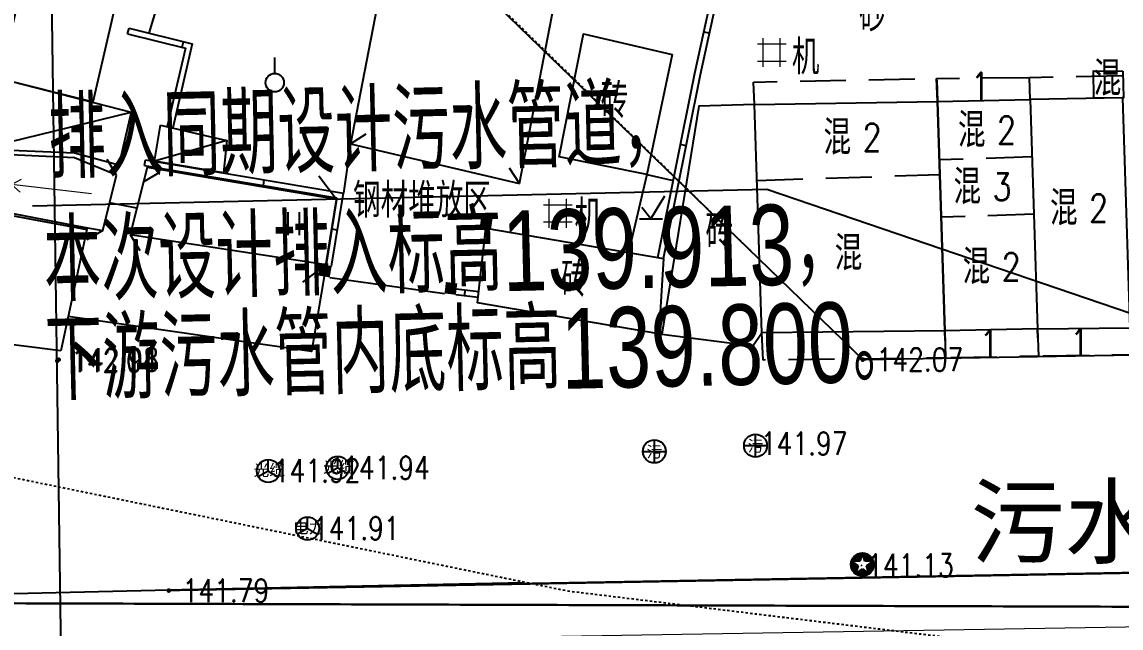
# Model space of a CAD drawing. Extents: x 529262 to 576451, y 2694391 to 2717535.
# Drawn here: x 564740.41 to 564788.22, y 2709668.8 to 2709695.16 of the extents above; entities that cross this region are included whole.
import ezdxf
from ezdxf.enums import TextEntityAlignment as Align
from ezdxf.xclip import XClip

# ---------------------------------------------------------------- set-up
doc = ezdxf.new("R2010")
doc.units = 0
doc.header["$XCLIPFRAME"] = 0
doc.linetypes.add('DASH', pattern=[0.35, 0.25, -0.1])
doc.linetypes.add('X5', pattern=[3, 2, -1])
for name, color, linetype in [('a红线图', 1, 'Continuous'), ('COMPONENT', 8, 'Continuous'), ('DLSS', 4, 'Continuous'), ('DMTZ', 8, 'Continuous'), ('GCD', 8, 'Continuous'), ('GXYZ', 8, 'Continuous'), ('JMD', 8, 'Continuous'), ('PP-COM', 7, 'Continuous'), ('RD-中线', 40, 'Continuous'), ('RD-红线', 7, 'Continuous'), ('ZBTZ', 8, 'Continuous'), ('ZJ', 7, 'Continuous'), ('新建水沟', 7, 'Continuous'), ('纵断_分栏文字', 7, 'Continuous')]:
    doc.layers.add(name, color=color, linetype=linetype)
doc.layers.add('SXSS', color=5, linetype='Continuous', lineweight=0)
doc.layers.add('现状管道深度（物探资料）', color=2, linetype='Continuous', plot=False)
doc.styles.add('HZ', font='rs.shx', dxfattribs={"width": 0.8, "bigfont": 'hztxt.shx'})
doc.styles.add('SMEDI', font='smsim.shx', dxfattribs={"width": 0.75, "height": 3.5, "bigfont": 'smfs.shx'})
doc.styles.get("Standard").update_dxf_attribs({"font": '', "height": 2.5, "bigfont": 'smfs.shx'})
doc.styles.add('宋体', font='', dxfattribs={"width": 0.75})
doc.styles.get('Standard').set_extended_font_data('FangSong_GB2312')
doc.styles.get('宋体').set_extended_font_data('SimSun')
doc.linetypes.add('10422', pattern='A,0.75,[150,AAA.SHX,S=0.5,R=0,X=0,Y=0.5],1.5,[177,AAA.SHX,S=1,R=0,X=0,Y=0.4],0.75', length=3)
doc.linetypes.add('1161', pattern='A,0,[149,AAA.SHX,S=0.15,R=0,X=0,Y=0],-1.6', length=1.6)

# ---------------------------------------------------------------- blocks, each defined once
blk = doc.blocks.new('A$C19FD0107')
at = {"layer": 'RD-中线', "color": 8, "linetype": 'Continuous', "flags": 128}
blk.add_lwpolyline([(-6304.349, 15846.456), (-6276.374, 15793.412, -0.118286), (-6262.53, 15739.157), (-6247.438, 14688.772)], format="xyb", dxfattribs=at)
at = {"layer": 'RD-红线', "color": 8, "linetype": 'Continuous'}
blk.add_lwpolyline([(-6246.427, 15314.499), (-6220.993, 15289.862, 0.41513)], format="xyb", dxfattribs=at)
at = {"layer": 'RD-红线', "color": 8, "linetype": 'Continuous', "flags": 128}
blk.add_lwpolyline([(-5851.79, 15296.321), (-6220.866, 15289.865), (-6220.993, 15289.862)], dxfattribs=at)
blk = doc.blocks.new('GC200')
at = {"linetype": 'Continuous', "const_width": 0.2, "flags": 128}
blk.add_lwpolyline([(-0.1, 0, 1), (0.1, 0, 1)], format="xyb", close=True, dxfattribs=at)
blk = doc.blocks.new('gc146')
for p, q in [((-0.75, -1.25), (-0.75, 1.25)), ((0.75, -1.25), (0.75, 1.25)), ((-1.25, 0.75), (1.25, 0.75)), ((-1.25, -0.75), (1.25, -0.75))]:
    blk.add_line(p, q)
blk = doc.blocks.new('gc002')
at = {"color": 8, "const_width": 1}
blk.add_lwpolyline([(-0.5, 0), (0.5, 0)], dxfattribs=at)
blk = doc.blocks.new('gc125')
at = {"color": 8}
blk.add_line((0, 0.8), (0, 2.2), dxfattribs=at)
blk.add_circle((0, 0), 0.8, dxfattribs=at)
blk = doc.blocks.new('gc123')
at = {"color": 8}
for p, q in [((0, 0), (1.2, 2)), ((0, 0), (-0.8, 1)), ((-1, 0), (1, 0))]:
    blk.add_line(p, q, dxfattribs=at)
blk = doc.blocks.new('gc121')
at = {"color": 8}
for p, q in [((-0.5, -1), (-0.5, 1)), ((0.5, -1), (0.5, 1))]:
    blk.add_line(p, q, dxfattribs=at)
blk = doc.blocks.new('gc086')
at = {"color": 8}
for p, q in [((0, 0), (7, 0)), ((7, 0), (6.181, 0.574)), ((7, 0), (6.181, -0.574))]:
    blk.add_line(p, q, dxfattribs=at)
blk = doc.blocks.new('gcbj0102')
for p, q in [((0, -1), (0, 1)), ((-1, 0), (1, 0))]:
    blk.add_line(p, q)
blk.add_circle((0, 0), 1)
blk = doc.blocks.new('gcbj0107')
for q in [(0, 1), (-0.866, -0.5), (0.866, -0.5)]:
    blk.add_line((0, 0), q)
blk.add_circle((0, 0), 1)
blk = doc.blocks.new('*U12')
at = {"linetype": 'Continuous'}
for points in [[(-1.139, -0.071), (-0.868, -0.755), (-1.127, 0.086)], [(-1.127, 0.086), (-0.727, -0.88), (-1.09, 0.239)], [(-0.727, -0.88), (-1.127, 0.086), (-0.868, -0.755)], [(-0.364, 0.238), (-0.546, 0.843), (-1.09, 0.239)], [(-0.727, 0.738), (-1.09, 0.239), (-0.546, 0.843)], [(-1.09, 0.239), (-0.727, 0.738), (-1.005, 0.429)], [(-0.503, -0.189), (-1.09, 0.239), (-0.727, -0.88)], [(-0.882, 0.599), (-1.005, 0.429), (-0.727, 0.738)], [(-0.546, 0.843), (-0.364, 0.238), (-0.347, 0.907)], [(-0.139, 0.929), (-0.347, 0.907), (-0.364, 0.238)], [(-0.139, 0.929), (0.085, 0.238), (0.069, 0.907)], [(0.812, 0.238), (0.069, 0.907), (0.085, 0.238)], [(0.069, 0.907), (0.812, 0.238), (0.268, 0.842)], [(0.224, -0.189), (0.448, -0.88), (0.812, 0.238)], [(0.727, 0.429), (0.268, 0.842), (0.812, 0.238)], [(0.268, 0.842), (0.727, 0.429), (0.449, 0.738)], [(0.59, -0.756), (0.812, 0.238), (0.448, -0.88)], [(0.604, 0.598), (0.449, 0.738), (0.727, 0.429)], [(0.812, 0.238), (0.59, -0.756), (0.849, 0.085)], [(0.705, -0.607), (0.849, 0.085), (0.59, -0.756)], [(0.849, 0.085), (0.705, -0.607), (0.861, -0.071)], [(-0.868, -0.755), (-1.139, -0.071), (-0.984, -0.607)], [(-1.122, -0.258), (-0.984, -0.607), (-1.139, -0.071)], [(-0.984, -0.607), (-1.122, -0.258), (-1.069, -0.439)], [(-0.727, -0.88), (-0.546, -0.984), (-0.139, -0.453)], [(-0.348, -1.049), (-0.139, -0.453), (-0.546, -0.984)], [(-0.139, -0.453), (-0.348, -1.049), (0.448, -0.88)], [(-0.14, -1.071), (0.448, -0.88), (-0.348, -1.049)], [(0.448, -0.88), (-0.14, -1.071), (0.267, -0.985)], [(0.79, -0.439), (0.861, -0.071), (0.705, -0.607)], [(0.861, -0.071), (0.79, -0.439), (0.843, -0.258)], [(0.068, -1.049), (0.267, -0.985), (-0.14, -1.071)]]:
    blk.add_solid(points, dxfattribs=at)
blk = doc.blocks.new('gcbj0112')
at = {"linetype": 'Continuous'}
for p, q in [((-1.09, 0.239), (-0.503, -0.189)), ((-0.364, 0.238), (-1.09, 0.239)), ((-0.139, 0.929), (-0.364, 0.238)), ((0.085, 0.238), (-0.139, 0.929)), ((0.812, 0.238), (0.085, 0.238)), ((0.224, -0.189), (0.812, 0.238)), ((-0.503, -0.189), (-0.727, -0.88)), ((-0.727, -0.88), (-0.139, -0.453)), ((-0.139, -0.453), (0.448, -0.88)), ((0.448, -0.88), (0.224, -0.189))]:
    blk.add_line(p, q, dxfattribs=at)
blk.add_circle((-0.139, -0.071), 1, dxfattribs=at)
for p in [(-1.09, 0.239), (-0.139, 0.929), (0.812, 0.238), (-0.727, -0.88), (0.448, -0.88)]:
    blk.add_point(p, dxfattribs=at)
blk.add_blockref('*U12', (0, 0), dxfattribs=at)

msp = doc.modelspace()

# ---------------------------------------------------------------- linework, layer by layer
at = {"layer": 'a红线图', "color": 8, "linetype": 'DASH', "lineweight": 0, "ltscale": 0.1}
msp.add_lwpolyline([(564857.192, 2709990.133), (564856.518, 2709935.292), (564858.035, 2709895.431), (564839.751, 2709861.256), (564770.519, 2709844.179), (564752.83, 2709825.92), (564751.564, 2709705.229), (564777, 2709680.465)], dxfattribs=at)
msp.add_lwpolyline([(564857.192, 2709990.133), (564856.518, 2709935.292), (564858.035, 2709895.431), (564839.751, 2709861.256), (564770.519, 2709844.179), (564752.83, 2709825.92), (564751.564, 2709705.229), (564777, 2709680.465)], dxfattribs=at)
at = {"layer": 'a红线图', "color": 8, "linetype": 'Continuous', "lineweight": 0, "flags": 128}
msp.add_lwpolyline([(564727.349, 2709667.84), (566620.304, 2709699.43)], dxfattribs=at)
msp.add_lwpolyline([(564727.349, 2709667.84), (566620.304, 2709699.43)], dxfattribs=at)
at = {"layer": 'DLSS', "linetype": 'Continuous'}
for p, q in [((564744.526, 2709688.5), (564744.114, 2709689.186)), ((564744.526, 2709688.5), (564744.114, 2709689.186)), ((564743.924, 2709686.094), (564744.526, 2709688.5)), ((564743.924, 2709686.094), (564744.526, 2709688.5)), ((564745.699, 2709688.207), (564746.385, 2709688.619)), ((564745.699, 2709688.207), (564746.385, 2709688.619)), ((564754.097, 2709687.437), (564753.325, 2709688.459)), ((564754.097, 2709687.437), (564753.325, 2709688.459)), ((564745.699, 2709688.207), (564745.126, 2709685.916)), ((564745.699, 2709688.207), (564745.126, 2709685.916)), ((564754.097, 2709687.437), (564753.642, 2709684.613)), ((564754.097, 2709687.437), (564753.642, 2709684.613)), ((564745.412, 2709687.062), (564744.225, 2709687.297)), ((564745.412, 2709687.062), (564744.225, 2709687.297)), ((564743.924, 2709686.094), (564743.238, 2709685.683)), ((564743.924, 2709686.094), (564743.238, 2709685.683)), ((564745.126, 2709685.916), (564745.537, 2709685.23)), ((564745.126, 2709685.916), (564745.537, 2709685.23)), ((564753.642, 2709684.613), (564752.621, 2709683.841)), ((564753.642, 2709684.613), (564752.621, 2709683.841))]:
    msp.add_line(p, q, dxfattribs=at)
at = {"layer": 'DLSS', "linetype": 'Continuous', "flags": 128}
msp.add_lwpolyline([(564808.979, 2709688.064, 0.1, 0.1, 0), (564811.222, 2709673.401, 0.1, 0.1, 0), (564811.044, 2709673.211, 0.1, 0.1, 0), (564809.322, 2709671.579, 0.1, 0.1, 0), (564746.812, 2709670.449, 0, 0, 0)], format="xyseb", dxfattribs=at)
msp.add_lwpolyline([(564808.979, 2709688.064, 0.1, 0.1, 0), (564811.222, 2709673.401, 0.1, 0.1, 0), (564811.044, 2709673.211, 0.1, 0.1, 0), (564809.322, 2709671.579, 0.1, 0.1, 0), (564746.812, 2709670.449, 0, 0, 0)], format="xyseb", dxfattribs=at)
at = {"layer": 'DLSS', "linetype": 'Continuous'}
msp.add_lwpolyline([(564762.271, 2709670.775), (564747.435, 2709670.464), (564735.108, 2709670.177), (564715.583, 2709669.831), (564698.675, 2709669.497), (564680.32, 2709669.264)], dxfattribs=at)
msp.add_lwpolyline([(564762.271, 2709670.775), (564747.435, 2709670.464), (564735.108, 2709670.177), (564715.583, 2709669.831), (564698.675, 2709669.497), (564680.32, 2709669.264)], dxfattribs=at)
at = {"layer": 'DLSS', "linetype": 'Continuous', "const_width": 0.1, "elevation": 24.553, "flags": 128}
msp.add_lwpolyline([(564705.583, 2709669.985), (564794.858, 2709669.711)], dxfattribs=at)
at = {"layer": 'DMTZ', "linetype": '10422', "flags": 128}
for points in [[(564722.375, 2709692.42), (564723.11, 2709691.591), (564724.502, 2709690.07), (564724.895, 2709689.793), (564725.079, 2709689.716), (564743.099, 2709686.235), (564743.924, 2709686.094)], [(564722.375, 2709692.42), (564723.11, 2709691.591), (564724.502, 2709690.07), (564724.895, 2709689.793), (564725.079, 2709689.716), (564743.099, 2709686.235), (564743.924, 2709686.094)], [(564744.526, 2709688.5), (564742.697, 2709689.258), (564736.809, 2709689.534), (564733.694, 2709690.503)], [(564744.526, 2709688.5), (564742.697, 2709689.258), (564736.809, 2709689.534), (564733.694, 2709690.503)], [(564754.097, 2709687.437), (564745.854, 2709688.833), (564745.699, 2709688.207)], [(564754.097, 2709687.437), (564745.854, 2709688.833), (564745.699, 2709688.207)]]:
    msp.add_lwpolyline(points, dxfattribs=at)
at = {"layer": 'DMTZ', "linetype": '10422', "elevation": 142.036, "flags": 128}
msp.add_lwpolyline([(564745.126, 2709685.916), (564753.642, 2709684.613)], dxfattribs=at)
msp.add_lwpolyline([(564745.126, 2709685.916), (564753.642, 2709684.613)], dxfattribs=at)
at = {"layer": 'JMD', "linetype": 'Continuous'}
for p, q in [((564770.323, 2709694.674, 143.147), (564770.079, 2709694.727, 143.147)), ((564770.323, 2709694.674, 143.147), (564770.079, 2709694.727, 143.147)), ((564747.375, 2709694.063, 141.421), (564747.435, 2709694.305, 141.421)), ((564747.375, 2709694.063, 141.421), (564747.435, 2709694.305, 141.421)), ((564749.331, 2709690.011, 141.705), (564746.178, 2709689.103, 141.846)), ((564749.331, 2709690.011, 141.705), (564746.178, 2709689.103, 141.846)), ((564754.712, 2709689.859), (564755.383, 2709690.294)), ((564754.712, 2709689.859), (564755.383, 2709690.294)), ((564769.305, 2709689.779, 143.147), (564769.06, 2709689.828, 143.147)), ((564769.305, 2709689.779, 143.147), (564769.06, 2709689.828, 143.147)), ((564762.058, 2709688.14), (564761.623, 2709688.811)), ((564762.058, 2709688.14), (564761.623, 2709688.811)), ((564750.913, 2709688.056, 141.248), (564750.954, 2709688.302, 141.248)), ((564750.913, 2709688.056, 141.248), (564750.954, 2709688.302, 141.248)), ((564754.136, 2709686.108), (564753.889, 2709686.147)), ((564754.136, 2709686.108), (564753.889, 2709686.147)), ((564759.672, 2709683.261, 141.541), (564759.7, 2709683.509, 141.541)), ((564759.672, 2709683.261, 141.541), (564759.7, 2709683.509, 141.541))]:
    msp.add_line(p, q, dxfattribs=at)
at = {"layer": 'JMD', "linetype": 'Continuous', "elevation": 143.147, "flags": 128}
msp.add_lwpolyline([(564768.314, 2709684.878), (564769.933, 2709692.884), (564772.238, 2709703.453), (564772.61, 2709709.402), (564768.773, 2709709.82), (564760.561, 2709710.519), (564760.487, 2709710.228, 0.361649), (564757.917, 2709710.238), (564753.982, 2709710.191)], format="xyb", dxfattribs=at)
msp.add_lwpolyline([(564768.314, 2709684.878), (564769.933, 2709692.884), (564772.238, 2709703.453), (564772.61, 2709709.402), (564768.773, 2709709.82), (564760.561, 2709710.519), (564760.487, 2709710.228, 0.361649), (564757.917, 2709710.238), (564753.982, 2709710.191)], format="xyb", dxfattribs=at)
at = {"layer": 'JMD', "linetype": 'Continuous', "flags": 128}
for points, elevation in [([(564768.067, 2709684.92), (564769.688, 2709692.935), (564771.939, 2709703.258)], 143.147), ([(564768.067, 2709684.92), (564769.688, 2709692.935), (564771.939, 2709703.258)], 143.147), ([(564745.011, 2709694.655), (564745.071, 2709694.898)], 141.421), ([(564745.011, 2709694.655), (564745.071, 2709694.898)], 141.421), ([(564745.011, 2709694.655), (564747.522, 2709694.026), (564746.732, 2709690.612)], 141.421), ([(564745.011, 2709694.655), (564747.522, 2709694.026), (564746.732, 2709690.612)], 141.421), ([(564745.071, 2709694.898), (564747.821, 2709694.209), (564746.976, 2709690.556)], 141.421), ([(564745.071, 2709694.898), (564747.821, 2709694.209), (564746.976, 2709690.556)], 141.421), ([(564738.568, 2709689.626), (564745.165, 2709691.244)], 141.626), ([(564738.568, 2709689.626), (564745.165, 2709691.244)], 141.626), ([(564745.748, 2709688.922), (564745.789, 2709689.169)], 141.248), ([(564745.748, 2709688.922), (564745.789, 2709689.169)], 141.248), ([(564745.748, 2709688.922), (564754.11, 2709687.519)], 141.248), ([(564745.748, 2709688.922), (564754.11, 2709687.519)], 141.248), ([(564745.789, 2709689.169), (564754.398, 2709687.725)], 141.248), ([(564745.789, 2709689.169), (564754.398, 2709687.725)], 141.248), ([(564759.283, 2709683.305), (564760.256, 2709683.194)], 141.541), ([(564759.283, 2709683.305), (564760.256, 2709683.194)], 141.541), ([(564759.308, 2709683.554), (564760.284, 2709683.443)], 141.541), ([(564759.308, 2709683.554), (564760.284, 2709683.443)], 141.541)]:
    msp.add_lwpolyline(points, dxfattribs=dict(at, elevation=elevation))
msp.add_lwpolyline([(564743.516, 2709691.695), (564745.803, 2709701.61), (564741.752, 2709702.622), (564739.465, 2709692.707)], close=True, dxfattribs=at)
msp.add_lwpolyline([(564743.516, 2709691.695), (564745.803, 2709701.61), (564741.752, 2709702.622), (564739.465, 2709692.707)], close=True, dxfattribs=at)
at = {"layer": 'JMD', "elevation": 141.346, "flags": 128}
msp.add_lwpolyline([(564762.058, 2709688.14), (564763.812, 2709697.22), (564756.466, 2709698.939), (564754.712, 2709689.859)], close=True, dxfattribs=at)
msp.add_lwpolyline([(564762.058, 2709688.14), (564763.812, 2709697.22), (564756.466, 2709698.939), (564754.712, 2709689.859)], close=True, dxfattribs=at)
at = {"layer": 'JMD', "linetype": 'Continuous', "flags": 128}
for points, elevation in [([(564768.691, 2709693.742), (564767.597, 2709688.526), (564763.784, 2709689.295), (564764.834, 2709694.642)], 142.308), ([(564768.691, 2709693.742), (564767.597, 2709688.526), (564763.784, 2709689.295), (564764.834, 2709694.642)], 142.308), ([(564739.465, 2709692.707), (564745.165, 2709691.244), (564744.633, 2709688.937), (564742.703, 2709689.465), (564738.568, 2709689.626)], 141.626), ([(564739.465, 2709692.707), (564745.165, 2709691.244), (564744.633, 2709688.937), (564742.703, 2709689.465), (564738.568, 2709689.626)], 141.626), ([(564788.303, 2709693.02), (564788.326, 2709691.869), (564787.044, 2709691.843), (564787.02, 2709693.038)], 142.842), ([(564788.303, 2709693.02), (564788.326, 2709691.869), (564787.044, 2709691.843), (564787.02, 2709693.038)], 142.842), ([(564784.593, 2709681.811), (564780.559, 2709681.725), (564780.237, 2709691.702), (564784.278, 2709691.785)], 141.084), ([(564784.593, 2709681.811), (564780.559, 2709681.725), (564780.237, 2709691.702), (564784.278, 2709691.785)], 141.084), ([(564788.621, 2709681.856), (564788.299, 2709691.868), (564784.278, 2709691.785), (564784.593, 2709681.811)], 141.084), ([(564788.621, 2709681.856), (564788.299, 2709691.868), (564784.278, 2709691.785), (564784.593, 2709681.811)], 141.084), ([(564772.276, 2709691.57), (564769.858, 2709691.507), (564768.244, 2709681.589), (564772.213, 2709681.083), (564772.595, 2709681.637)], 141.084), ([(564772.276, 2709691.57), (564769.858, 2709691.507), (564768.244, 2709681.589), (564772.213, 2709681.083), (564772.595, 2709681.637)], 141.084), ([(564780.237, 2709691.702), (564780.559, 2709681.725), (564772.595, 2709681.637), (564772.276, 2709691.57), (564780.237, 2709691.702)], 141.084), ([(564780.237, 2709691.702), (564780.559, 2709681.725), (564772.595, 2709681.637), (564772.276, 2709691.57), (564780.237, 2709691.702)], 141.084), ([(564746.443, 2709690.679), (564749.331, 2709690.011), (564749.177, 2709688.6), (564746.178, 2709689.103)], 141.846), ([(564746.443, 2709690.679), (564749.331, 2709690.011), (564749.177, 2709688.6), (564746.178, 2709689.103)], 141.846), ([(564742.102, 2709680.859), (564738.75, 2709681.288), (564722.665, 2709680.792), (564722.613, 2709690.027), (564725.126, 2709689.523), (564743.237, 2709686.14)], 142.658), ([(564768.314, 2709684.878), (564768.123, 2709681.606), (564760.228, 2709682.949), (564760.598, 2709686.19)], 142.853), ([(564768.314, 2709684.878), (564768.123, 2709681.606), (564760.228, 2709682.949), (564760.598, 2709686.19)], 142.853)]:
    msp.add_lwpolyline(points, close=True, dxfattribs=dict(at, elevation=elevation))
at = {"layer": 'JMD', "linetype": 'X5', "flags": 128}
for points, elevation in [([(564772.276, 2709691.57), (564772.238, 2709692.548), (564780.203, 2709692.704), (564780.237, 2709691.702)], 141.084), ([(564772.276, 2709691.57), (564772.238, 2709692.548), (564780.203, 2709692.704), (564780.237, 2709691.702)], 141.084), ([(564780.237, 2709691.702), (564780.203, 2709692.704), (564784.248, 2709692.755), (564784.278, 2709691.785)], 141.084), ([(564780.237, 2709691.702), (564780.203, 2709692.704), (564784.248, 2709692.755), (564784.278, 2709691.785)], 141.084), ([(564784.278, 2709691.785), (564784.248, 2709692.755), (564788.335, 2709692.842), (564788.299, 2709691.888)], 141.084), ([(564784.278, 2709691.785), (564784.248, 2709692.755), (564788.335, 2709692.842), (564788.299, 2709691.888)], 141.084), ([(564784.357, 2709689.292), (564780.319, 2709689.162)], 141.084), ([(564784.357, 2709689.292), (564780.319, 2709689.162)], 141.084), ([(564772.382, 2709688.272), (564780.339, 2709688.529)], 144.01), ([(564772.382, 2709688.272), (564780.339, 2709688.529)], 144.01), ([(564784.435, 2709686.798), (564780.399, 2709686.668)], 141.084), ([(564784.435, 2709686.798), (564780.399, 2709686.668)], 141.084), ([(564780.559, 2709681.725), (564780.582, 2709680.545), (564772.652, 2709680.461), (564772.595, 2709681.637)], 141.084), ([(564780.559, 2709681.725), (564780.582, 2709680.545), (564772.652, 2709680.461), (564772.595, 2709681.637)], 141.084), ([(564784.593, 2709681.811), (564784.634, 2709680.624), (564780.582, 2709680.545), (564780.559, 2709681.725)], 141.084), ([(564784.593, 2709681.811), (564784.634, 2709680.624), (564780.582, 2709680.545), (564780.559, 2709681.725)], 141.084), ([(564788.621, 2709681.856), (564788.653, 2709680.679), (564784.634, 2709680.624), (564784.593, 2709681.811)], 141.084), ([(564788.621, 2709681.856), (564788.653, 2709680.679), (564784.634, 2709680.624), (564784.593, 2709681.811)], 141.084)]:
    msp.add_lwpolyline(points, dxfattribs=dict(at, elevation=elevation))
at = {"layer": 'JMD', "linetype": 'Continuous', "flags": 128}
for points in [[(564753.635, 2709684.573), (564754.11, 2709687.519)], [(564753.635, 2709684.573), (564754.11, 2709687.519)], [(564753.884, 2709684.542), (564754.396, 2709687.725)], [(564753.884, 2709684.542), (564754.396, 2709687.725)]]:
    msp.add_lwpolyline(points, dxfattribs=at)
at = {"layer": 'ZBTZ', "linetype": '1161', "elevation": 141.758, "flags": 128}
msp.add_lwpolyline([(564756.009, 2709696.573), (564748.818, 2709698.019, 0.314757), (564746.965, 2709698.141), (564746.536, 2709696.704), (564745.932, 2709694.682)], format="xyb", dxfattribs=at)
msp.add_lwpolyline([(564756.009, 2709696.573), (564748.818, 2709698.019, 0.314757), (564746.965, 2709698.141), (564746.536, 2709696.704), (564745.932, 2709694.682)], format="xyb", dxfattribs=at)
at = {"layer": 'ZBTZ', "linetype": '1161', "flags": 128}
for points in [[(564754.712, 2709689.859), (564754.398, 2709687.725)], [(564754.712, 2709689.859), (564754.398, 2709687.725)], [(564753.642, 2709684.613), (564753.005, 2709680.829), (564742.422, 2709682.347)], [(564753.642, 2709684.613), (564753.005, 2709680.829), (564742.422, 2709682.347)]]:
    msp.add_lwpolyline(points, dxfattribs=at)
for points, elevation in [([(564767.597, 2709688.526), (564766.792, 2709685.137)], 141.265), ([(564767.597, 2709688.526), (564766.792, 2709685.137)], 141.265), ([(564767.597, 2709688.526), (564768.746, 2709688.275)], 141.265), ([(564767.597, 2709688.526), (564768.746, 2709688.275)], 141.265), ([(564753.805, 2709684.052), (564758.796, 2709683.361)], 141.501), ([(564753.805, 2709684.052), (564758.796, 2709683.361)], 141.501)]:
    msp.add_lwpolyline(points, dxfattribs=dict(at, elevation=elevation))
at = {"layer": '新建水沟', "color": 5, "linetype": 'DASH', "ltscale": 0.1, "elevation": 143.04}
msp.add_lwpolyline([(564692.655, 2710239.775), (564722.404, 2710203.912), (564749.087, 2710144.577), (564801.321, 2710058.696), (564858.94, 2709973.728), (564856.64, 2709887.325), (564736.482, 2709870.316), (564671.801, 2709755.331), (564665.716, 2709733.478), (564684.342, 2709714.784), (564705.355, 2709682.444), (564764.149, 2709670.422), (564829.539, 2709662.444), (564838.011, 2709659.606), (564818.767, 2709548.337)], dxfattribs=at)
msp.add_lwpolyline([(564692.655, 2710239.775), (564722.404, 2710203.912), (564749.087, 2710144.577), (564801.321, 2710058.696), (564858.94, 2709973.728), (564856.64, 2709887.325), (564736.482, 2709870.316), (564671.801, 2709755.331), (564665.716, 2709733.478), (564684.342, 2709714.784), (564705.355, 2709682.444), (564764.149, 2709670.422), (564829.539, 2709662.444), (564838.011, 2709659.606), (564818.767, 2709548.337)], dxfattribs=at)
msp.add_lwpolyline([(564692.655, 2710239.775), (564722.404, 2710203.912), (564749.087, 2710144.577), (564801.321, 2710058.696), (564858.94, 2709973.728), (564856.64, 2709887.325), (564736.482, 2709870.316), (564671.801, 2709755.331), (564665.716, 2709733.478), (564684.342, 2709714.784), (564705.355, 2709682.444), (564764.149, 2709670.422), (564829.539, 2709662.444), (564838.011, 2709659.606), (564818.767, 2709548.337)], dxfattribs=at)
at = {"layer": '纵断_分栏文字', "color": 3}
msp.add_lwpolyline([(564740.877, 2709687.168), (564772.812, 2709687.893), (564819.599, 2709671.941)], dxfattribs=at)

# ---------------------------------------------------------------- block references
at = {"layer": 'COMPONENT', "linetype": 'Continuous', "xscale": 0.5, "yscale": 0.5}
for name, p in [('gcbj0102', (564767.923, 2709676.486)), ('gcbj0102', (564772.323, 2709676.738)), ('gcbj0107', (564751.128, 2709675.633)), ('gcbj0107', (564754.151, 2709675.771)), ('gcbj0107', (564752.836, 2709673.131)), ('gcbj0112', (564777.041, 2709671.6, 0.295))]:
    msp.add_blockref(name, p, dxfattribs=at)
at = {"layer": 'GCD', "color": 3, "linetype": 'Continuous'}
ref = msp.add_blockref('GC200', (564741.95, 2709680.43, 142.037), dxfattribs=dict(at, xscale=0.5, yscale=0.5, zscale=0.5))
ref.add_attrib('height', '142.04', dxfattribs={"linetype": 'Continuous', "height": 1, "style": 'HZ', "width": 0.8}).set_placement((564742.55, 2709680.43, 142.037), align=Align.MIDDLE_LEFT)
ref = msp.add_blockref('GC200', (564742.007, 2709680.476, 142.98), dxfattribs=dict(at, xscale=0.5, yscale=0.5, zscale=0.5))
ref.add_attrib('height', '142.98', dxfattribs={"linetype": 'Continuous', "height": 1, "style": 'HZ', "width": 0.8}).set_placement((564742.607, 2709680.476, 142.98), align=Align.MIDDLE_LEFT)
at = {"layer": 'GCD', "linetype": 'Continuous'}
ref = msp.add_blockref('GC200', (564776.989, 2709680.478, 142.074), dxfattribs=dict(at, xscale=0.5, yscale=0.5, zscale=0.5))
ref.add_attrib('height', '142.07', dxfattribs={"linetype": 'Continuous', "height": 1, "style": 'HZ', "width": 0.8}).set_placement((564777.589, 2709680.478, 142.074), align=Align.MIDDLE_LEFT)
ref = msp.add_blockref('GC200', (564772.315, 2709676.83, 141.969), dxfattribs=dict(at, xscale=0.1999999999534339, yscale=0.1999999999534339, zscale=0.1999999999534339))
ref.add_attrib('height', '141.97', dxfattribs={"linetype": 'Continuous', "height": 1, "style": 'HZ', "width": 0.8}).set_placement((564772.555, 2709676.83, 141.969), align=Align.MIDDLE_LEFT)
ref = msp.add_blockref('GC200', (564772.315, 2709676.83, 141.969), dxfattribs=dict(at, xscale=0.1999999999534339, yscale=0.1999999999534339, zscale=0.1999999999534339))
ref.add_attrib('height', '141.97', dxfattribs={"linetype": 'Continuous', "height": 1, "style": 'HZ', "width": 0.8}).set_placement((564772.555, 2709676.83, 141.969), align=Align.MIDDLE_LEFT)
ref = msp.add_blockref('GC200', (564751.129, 2709675.646, 141.922), dxfattribs=dict(at, xscale=0.1999999999534339, yscale=0.1999999999534339, zscale=0.1999999999534339))
ref.add_attrib('height', '141.92', dxfattribs={"linetype": 'Continuous', "height": 1, "style": 'HZ', "width": 0.8}).set_placement((564751.369, 2709675.646, 141.922), align=Align.MIDDLE_LEFT)
ref = msp.add_blockref('GC200', (564754.146, 2709675.775, 141.94), dxfattribs=dict(at, xscale=0.1999999999534339, yscale=0.1999999999534339, zscale=0.1999999999534339))
ref.add_attrib('height', '141.94', dxfattribs={"linetype": 'Continuous', "height": 1, "style": 'HZ', "width": 0.8}).set_placement((564754.386, 2709675.775, 141.94), align=Align.MIDDLE_LEFT)
ref = msp.add_blockref('GC200', (564754.146, 2709675.775, 141.94), dxfattribs=dict(at, xscale=0.1999999999534339, yscale=0.1999999999534339, zscale=0.1999999999534339))
ref.add_attrib('height', '141.94', dxfattribs={"linetype": 'Continuous', "height": 1, "style": 'HZ', "width": 0.8}).set_placement((564754.386, 2709675.775, 141.94), align=Align.MIDDLE_LEFT)
ref = msp.add_blockref('GC200', (564752.833, 2709673.144, 141.914), dxfattribs=dict(at, xscale=0.1999999999534339, yscale=0.1999999999534339, zscale=0.1999999999534339))
ref.add_attrib('height', '141.91', dxfattribs={"linetype": 'Continuous', "height": 1, "style": 'HZ', "width": 0.8}).set_placement((564753.073, 2709673.144, 141.914), align=Align.MIDDLE_LEFT)
ref = msp.add_blockref('GC200', (564752.833, 2709673.144, 141.914), dxfattribs=dict(at, xscale=0.1999999999534339, yscale=0.1999999999534339, zscale=0.1999999999534339))
ref.add_attrib('height', '141.91', dxfattribs={"linetype": 'Continuous', "height": 1, "style": 'HZ', "width": 0.8}).set_placement((564753.073, 2709673.144, 141.914), align=Align.MIDDLE_LEFT)
ref = msp.add_blockref('GC200', (564776.937, 2709671.528, 141.125), dxfattribs=dict(at, xscale=0.1999999999534339, yscale=0.1999999999534339, zscale=0.1999999999534339))
ref.add_attrib('height', '141.13', dxfattribs={"linetype": 'Continuous', "height": 1, "style": 'HZ', "width": 0.8}).set_placement((564777.177, 2709671.528, 141.125), align=Align.MIDDLE_LEFT)
ref = msp.add_blockref('GC200', (564776.937, 2709671.528, 141.125), dxfattribs=dict(at, xscale=0.1999999999534339, yscale=0.1999999999534339, zscale=0.1999999999534339))
ref.add_attrib('height', '141.13', dxfattribs={"linetype": 'Continuous', "height": 1, "style": 'HZ', "width": 0.8}).set_placement((564777.177, 2709671.528, 141.125), align=Align.MIDDLE_LEFT)
at = {"layer": 'GCD', "color": 3, "linetype": 'Continuous'}
ref = msp.add_blockref('GC200', (564746.8, 2709670.433, 141.787), dxfattribs=dict(at, xscale=0.5, yscale=0.5, zscale=0.5))
ref.add_attrib('height', '141.79', dxfattribs={"linetype": 'Continuous', "height": 1, "style": 'HZ', "width": 0.8}).set_placement((564747.4, 2709670.433, 141.787), align=Align.MIDDLE_LEFT)
at = {"layer": 'JMD', "linetype": 'Continuous'}
for p, xscale, yscale, zscale, rotation in [((564760.608, 2709686.445, 141.383), 0.5000000000378321, 0.5000000000378321, 0.5000000000378321, 351.4717010917293), ((564760.608, 2709686.445, 141.383), 0.5000000000378321, 0.5000000000378321, 0.5000000000378321, 351.4717010917293), ((564753.598, 2709684.341, 283.002), 0.4999999999896593, 0.4999999999896593, 0.4999999999896593, 350.3111391710505), ((564753.598, 2709684.341, 283.002), 0.4999999999896593, 0.4999999999896593, 0.4999999999896593, 350.3111391710505), ((564759.072, 2709683.576, 424.583), 0.5000000000321334, 0.5000000000321334, 0.5000000000321334, 353.0640228763921), ((564759.072, 2709683.576, 424.583), 0.5000000000321334, 0.5000000000321334, 0.5000000000321334, 353.0640228763921)]:
    msp.add_blockref('gc002', p, dxfattribs=dict(at, xscale=xscale, yscale=yscale, zscale=zscale, rotation=rotation))
at = {"layer": 'PP-COM'}
ref = msp.add_blockref('A$C19FD0107', (570997.993, 2694390.603), dxfattribs=at)
XClip(ref).set_block_clipping_path([(-9366.4383134884, 14428.6043910822), (-3328.4480743363, 17452.7484863754)])
at = {"layer": 'SXSS', "color": 8, "linetype": 'Continuous', "xscale": 0.5, "yscale": 0.5, "zscale": 0.5}
for p in [(564773.028, 2709693.835, 144.135), (564773.028, 2709693.835, 144.135), (564763.724, 2709686.84, 141.293), (564763.724, 2709686.84, 141.293)]:
    msp.add_blockref('gc146', p, dxfattribs=at)
at = {"layer": 'SXSS', "color": 8, "linetype": 'Continuous', "xscale": 0.500000000000182, "yscale": 0.500000000000182, "zscale": 0.500000000000182, "rotation": 173.2704533418212}
msp.add_blockref('gc086', (564743.432, 2709687.686), dxfattribs=at)
at = {"layer": 'ZBTZ', "linetype": 'Continuous', "xscale": 0.5, "yscale": 0.5}
for name, p in [('gc125', (564751.41, 2709692.524)), ('gc125', (564751.41, 2709692.524)), ('gc123', (564767.773, 2709686.598)), ('gc123', (564767.773, 2709686.598)), ('gc121', (564752.238, 2709686.392)), ('gc121', (564752.238, 2709686.392))]:
    msp.add_blockref(name, p, dxfattribs=at)

# ---------------------------------------------------------------- texts
at = {"layer": 'GXYZ', "linetype": 'Continuous', "style": '宋体'}
for s, p in [('污', (564772.324, 2709676.732)), ('污', (564767.923, 2709676.48)), ('光缆', (564751.172, 2709675.683)), ('光缆', (564754.195, 2709675.821)), ('电力', (564752.88, 2709673.182))]:
    msp.add_text(s, height=0.5, dxfattribs=at).set_placement(p, align=Align.MIDDLE)
at = {"layer": 'JMD', "linetype": 'Continuous', "style": 'HZ', "width": 0.8}
for s, p in [('混', (564788.233, 2709692.712)), ('混', (564788.233, 2709692.712)), ('砖', (564766.785, 2709691.741)), ('砖', (564766.785, 2709691.741)), ('混', (564782.328, 2709690.464)), ('混', (564782.328, 2709690.464)), ('混', (564776.48, 2709690.147)), ('混', (564776.48, 2709690.147)), ('混', (564782.136, 2709687.994)), ('混', (564782.136, 2709687.994)), ('混', (564786.333, 2709687.071)), ('混', (564786.333, 2709687.071)), ('砖', (564771.344, 2709686.037)), ('砖', (564771.344, 2709686.037)), ('混', (564776.968, 2709685.114)), ('混', (564776.968, 2709685.114)), ('混', (564782.531, 2709684.519)), ('混', (564782.531, 2709684.519)), ('砖', (564765.057, 2709683.968)), ('砖', (564765.057, 2709683.968))]:
    msp.add_text(s, height=1.5, dxfattribs=at).set_placement(p, align=Align.MIDDLE_RIGHT)
for s, p in [('1', (564781.686, 2709692.373)), ('1', (564781.686, 2709692.373)), ('2', (564782.828, 2709690.464)), ('2', (564782.828, 2709690.464)), ('2', (564776.98, 2709690.147)), ('2', (564776.98, 2709690.147)), ('3', (564782.636, 2709687.994)), ('3', (564782.636, 2709687.994)), ('2', (564786.833, 2709687.071)), ('2', (564786.833, 2709687.071)), ('2', (564783.031, 2709684.519)), ('2', (564783.031, 2709684.519)), ('1', (564782.072, 2709681.177)), ('1', (564782.072, 2709681.177)), ('1', (564786.006, 2709681.211)), ('1', (564786.006, 2709681.211))]:
    msp.add_text(s, height=1.2, dxfattribs=at).set_placement(p, align=Align.MIDDLE_LEFT)
at = {"layer": 'ZJ', "color": 8, "linetype": 'Continuous', "style": 'HZ', "width": 0.8}
for s, p in [('砂', (564777.426, 2709695.573)), ('砂', (564777.426, 2709695.573)), ('机', (564774.504, 2709693.708)), ('机', (564774.504, 2709693.708)), ('钢材堆放区', (564757.817, 2709687.483)), ('钢材堆放区', (564757.817, 2709687.483)), ('机', (564765.05, 2709686.758)), ('机', (564765.05, 2709686.758))]:
    msp.add_text(s, height=1.5, dxfattribs=at).set_placement(p, align=Align.MIDDLE)
at = {"layer": '现状管道深度（物探资料）'}
msp.add_text('污水井深2m,d600', height=3, dxfattribs=at).set_placement((564796.999, 2709673.424), align=Align.MIDDLE_CENTER)
at = {"layer": '纵断_分栏文字', "color": 3, "style": 'SMEDI', "width": 0.75}
for s, p in [('排入同期设计污水管道，', (564741.603, 2709688.344)), ('本次设计排入标高139.913，', (564741.401, 2709683)), ('下游污水管内底标高139.800。', (564741.465, 2709678.694))]:
    msp.add_text(s, height=3.5, rotation=1.3, dxfattribs=at).set_placement(p)

doc.saveas('drawing.dxf')
